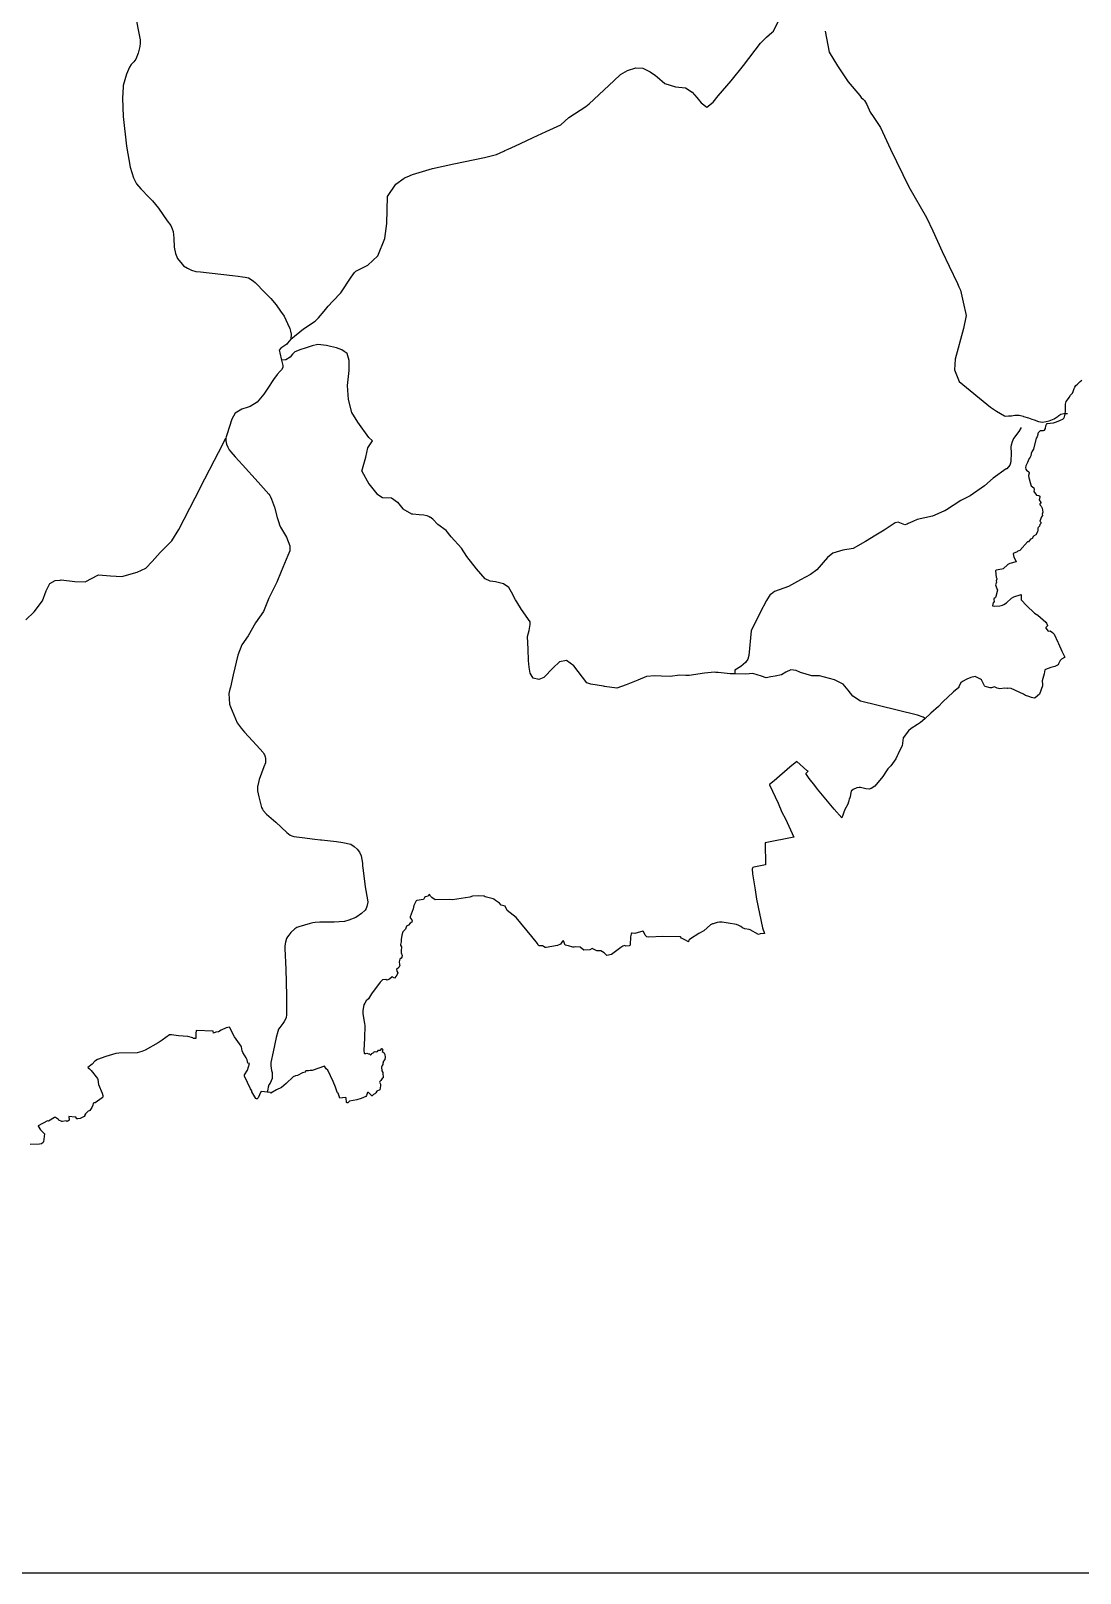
# Model space of a CAD drawing. Extents: x 0 to 452, y 0 to 685.
# Drawn here: x 171.7 to 255.6, y 0 to 123.3 of the extents above; entities that cross this region are included whole.
import ezdxf

# ---------------------------------------------------------------- set-up
doc = ezdxf.new("R2010")
doc.units = 0
doc.layers.get('0').update_dxf_attribs({"linetype": 'CONTINUOUS'})

msp = doc.modelspace()

# ---------------------------------------------------------------- linework, layer by layer
at = {"color": 7}
msp.add_lwpolyline([(0, 684.671111), (451.555556, 684.671111), (451.555556, 0), (0, 0), (0, 684.671111)], close=True, dxfattribs=at)
at = {"color": 2}
for points in [[(179.992734, 124.743325), (180.408351, 122.596892), (180.410556, 122.330104), (180.389609, 122.041267), (180.265035, 121.517613), (180.059983, 121.04026), (179.896823, 120.836311), (179.686259, 120.621337), (179.560582, 120.40967), (179.325764, 119.829792), (179.053463, 118.931311), (179.045747, 118.827682), (178.99283, 117.913767), (179.057873, 116.467378), (179.308125, 114.075104), (179.616806, 112.392795), (179.885799, 111.545026), (180.122821, 111.066571), (180.471189, 110.677413), (180.675139, 110.448107), (180.917674, 110.20447), (181.411563, 109.714991), (181.88671, 109.124088), (182.576832, 108.121979), (182.855747, 107.731719), (182.979219, 107.468238), (183.055287, 107.265391), (183.081745, 106.994193), (183.094974, 106.721892), (183.135764, 106.000903), (183.247109, 105.512526), (183.408064, 105.102422), (183.772969, 104.641606), (183.871085, 104.517031), (184.188585, 104.324106), (184.511597, 104.165356), (184.86658, 104.076059), (185.238099, 104.024245)], [(210.817795, 114.301102), (211.843056, 114.775148), (212.891467, 115.261319), (214.0402, 115.792691), (214.682917, 116.374774), (216.055443, 117.242387), (216.326641, 117.459566), (218.302196, 119.311649), (218.822543, 119.800026), (219.38809, 120.134062), (220.047344, 120.343524), (220.605174, 120.311554), (221.193872, 120.032639), (221.634844, 119.723958), (221.768238, 119.630252), (222.356936, 119.10329), (223.210217, 118.838707), (224.016094, 118.738385), (224.543056, 118.405451), (224.931111, 117.986528), (225.279479, 117.55217), (225.721554, 117.213724), (226.233082, 117.599575), (226.635469, 118.095668), (227.682778, 119.319366), (228.651814, 120.544167), (230.023238, 122.327899), (230.501693, 122.806354), (230.911797, 123.162439), (231.052908, 123.284809), (231.728698, 124.637491)], [(235.182613, 123.288116), (235.510035, 121.596988), (236.168186, 120.511094), (237.035799, 119.231172), (237.959636, 118.140868), (238.064366, 117.975503), (238.222014, 117.850929), (238.335564, 117.720842), (238.514158, 117.407752), (238.80079, 116.801415), (239.022379, 116.465174), (239.613281, 115.571102), (240.408134, 113.846901), (241.880981, 110.842778), (243.288785, 108.376641), (243.789288, 107.307283), (244.555477, 105.669071), (245.112205, 104.480651), (245.763741, 103.090486), (245.878394, 102.846849), (246.008481, 102.567934), (246.227865, 101.607717), (246.473707, 100.53395), (246.260937, 99.506484), (245.58184, 97.064601), (245.524514, 96.192578), (245.911467, 95.28197), (248.41178, 93.208299), (248.900156, 92.907335), (249.540668, 92.512665), (249.602405, 92.492821), (249.844939, 92.517075), (250.077552, 92.517075), (250.364184, 92.588732), (250.703733, 92.571094), (251.031155, 92.489514), (251.062023, 92.481797), (251.45559, 92.373759), (251.706944, 92.266823), (251.908689, 92.203984), (252.250443, 92.077205), (252.567943, 92.026493), (252.858984, 92.063976), (253.111441, 92.127917), (253.503906, 92.280052), (253.749748, 92.43329), (253.812587, 92.489514), (253.874323, 92.540226), (253.96803, 92.600859), (254.044097, 92.649366), (254.263481, 92.71)], [(192.461224, 98.654306), (193.47546, 99.484436), (194.39599, 100.09408), (194.677109, 100.352049), (195.130208, 100.904366), (195.452118, 101.297934), (195.817023, 101.685989), (196.45974, 102.367292), (197.273333, 103.62296), (197.56217, 103.970226), (197.661389, 104.088186), (198.606172, 104.576562), (199.428585, 105.312986), (199.970981, 106.693229), (200.141858, 107.910312), (200.198082, 110.072179), (200.845208, 111.053342), (201.536432, 111.537309), (201.557379, 111.546128), (201.773455, 111.638732), (202.192379, 111.818429), (202.714931, 111.979384), (203.784288, 112.289167), (205.505182, 112.677222), (207.954783, 113.165599), (208.900668, 113.413646), (209.503698, 113.692561), (209.583073, 113.728941)], [(209.583073, 113.728941), (209.833325, 113.845799)], [(209.833325, 113.845799), (210.424227, 114.119201)], [(210.424227, 114.119201), (210.817795, 114.301102)], [(185.238099, 104.024245), (187.795738, 103.734306), (188.262066, 103.683594), (188.587283, 103.641701), (188.804462, 103.614141), (188.938958, 103.588785), (189.065738, 103.546892), (189.211259, 103.471927), (189.487969, 103.288924), (189.605929, 103.18309), (190.419523, 102.369496), (190.859393, 101.897656), (191.276111, 101.405972), (191.64763, 100.899957), (191.917726, 100.486545), (192.196641, 99.904462), (192.389566, 99.514201), (192.442483, 99.292613), (192.500912, 99.054488), (192.461224, 98.654306), (192.20546, 98.326884), (192.1327, 98.254123), (191.667474, 97.925599), (191.53849, 97.772361), (191.561641, 97.665425)], [(191.582587, 97.568412), (191.728108, 96.971996), (191.829531, 96.543151), (191.818507, 96.395425), (191.706059, 96.205807), (191.601328, 96.086745), (191.365408, 95.818854), (191.076571, 95.438516), (190.616858, 94.723038), (190.301562, 94.263325), (189.776806, 93.627222), (189.218976, 93.272239), (189.041484, 93.225937), (188.543186, 93.06829), (187.997483, 92.727639), (187.748333, 92.261311), (187.334922, 91.005642), (187.286415, 90.851302), (187.256649, 90.746571), (187.268776, 90.513958), (187.308463, 90.250477), (187.412092, 90.017864), (187.531155, 89.81612), (187.661241, 89.644141), (188.019531, 89.245061), (188.596102, 88.615573)], [(191.561641, 97.665425), (191.582587, 97.568412)], [(198.982101, 90.521675), (198.702083, 90.787361), (197.814627, 92.027595), (197.337274, 92.790477), (197.073793, 93.832274), (196.999931, 94.954549), (197.124505, 96.1573), (197.132222, 96.956562), (196.955833, 97.514392), (196.737552, 97.66322), (196.538012, 97.799922), (196.104757, 97.954262), (195.621893, 98.068915), (195.305495, 98.144982), (194.616476, 98.233177), (194.175504, 98.108602), (193.596727, 97.932213), (193.260486, 97.837405), (192.794158, 97.643377), (192.60013, 97.444939), (192.399488, 97.211224), (192.063247, 97.008377), (191.728108, 96.971996)], [(254.263481, 92.71), (254.565547, 92.717717)], [(250.854766, 91.595443), (250.687196, 91.264713), (250.241814, 90.703576), (250.131571, 90.445607), (250.052196, 90.190946), (250.036762, 90.057552), (250.040069, 89.916441), (250.057708, 89.666189), (250.052196, 89.443498), (250.040069, 88.995912), (250.037865, 88.939687), (250.005894, 88.750069), (249.94967, 88.573681), (249.706033, 88.299175), (249.670755, 88.273819), (248.613524, 87.535191), (247.925608, 86.934366), (246.782387, 86.11967), (246.027222, 85.742639), (244.887309, 85.016137), (244.761632, 84.934557), (244.689974, 84.889357), (243.779366, 84.492482), (242.547951, 84.240026), (242.201788, 84.080174), (241.832474, 83.908194), (241.754201, 83.871814), (241.566788, 83.81559), (241.3, 83.904887), (241.022188, 84.027257), (240.785165, 83.968828), (240.06638, 83.495885), (239.90322, 83.387847), (239.251684, 82.99428), (238.411632, 82.486059), (237.422752, 81.924922), (236.589314, 81.779401), (235.813203, 81.55671), (235.378845, 81.188498), (234.515643, 80.219462), (234.021754, 79.85125), (233.228004, 79.414687), (232.257865, 78.882213), (231.134488, 78.485338), (230.862187, 78.276979), (230.804861, 78.232882), (230.505, 77.748915), (229.981345, 76.808542), (229.264766, 75.345616), (229.08066, 73.359037), (228.993568, 73.059175), (228.828203, 72.816641), (228.44125, 72.487014), (227.976024, 72.187153), (227.966102, 71.886189)], [(185.594184, 87.483377), (186.359271, 88.97276), (186.674566, 89.585712), (187.256649, 90.746571)], [(198.148663, 88.100738), (198.471675, 89.21309), (198.63263, 89.96605), (198.982101, 90.521675)], [(188.596102, 88.615573), (189.856181, 87.219896), (190.70395, 86.258576), (190.774505, 86.159357), (190.835139, 86.054627), (190.926641, 85.860599), (191.009323, 85.645625), (191.154844, 85.21237), (191.377535, 84.407595), (191.49329, 83.998594), (191.551719, 83.811181), (191.627787, 83.630382), (192.113958, 82.811276), (192.253967, 82.483854), (192.370825, 82.129974), (192.389566, 81.91941), (192.389566, 81.733099), (192.229713, 81.370399), (191.701649, 80.069531), (191.345564, 79.239401), (190.708359, 77.952864), (190.594809, 77.668437), (190.275104, 76.87579), (189.639002, 75.982821), (189.041484, 74.933307), (188.536571, 74.211215), (188.234505, 73.391007), (187.853064, 71.809019), (187.634783, 70.835573), (187.573047, 70.662491), (187.492569, 70.331762), (187.56533, 69.485095), (187.643602, 69.262405), (188.161745, 67.989097), (188.478143, 67.54151), (188.744931, 67.247162), (189.715069, 66.202057), (190.244236, 65.615564), (190.288333, 65.556033), (190.313689, 65.502014), (190.354479, 65.429253), (190.415113, 65.262787), (190.440469, 65.1327), (190.445981, 64.982769), (190.426137, 64.790946), (190.314792, 64.463524), (189.927838, 63.439366), (189.825312, 62.980755), (189.807674, 62.891458), (189.802162, 62.804366), (189.793342, 62.556319), (189.890356, 62.074557), (190.125174, 61.205842), (190.195729, 61.069141), (190.261875, 60.961102), (190.505512, 60.68329), (191.249653, 60.029549), (192.145929, 59.206033), (192.413819, 59.006493), (192.551623, 58.942552), (192.692734, 58.886328), (193.371832, 58.802543), (194.39158, 58.668047), (194.825937, 58.636076), (194.91303, 58.632769), (195.632917, 58.554496), (196.113576, 58.498273), (196.60967, 58.412283), (197.252387, 58.287708), (197.524687, 58.10691), (197.758403, 57.893038), (197.945816, 57.637274), (198.086927, 57.344028), (198.180634, 56.754227), (198.20158, 56.5602), (198.20599, 56.515), (198.219219, 56.384913), (198.417656, 54.875686), (198.59184, 53.837196), (198.611684, 53.65309), (198.545538, 53.300312), (198.484905, 53.129436), (198.413247, 52.997144), (198.112283, 52.731458), (197.649262, 52.415061), (197.107969, 52.203394), (196.744167, 52.096458), (196.317526, 52.07), (195.928368, 52.056771), (195.632917, 52.046849), (194.782943, 52.039132), (194.394887, 52.023698), (194.208576, 51.991727), (194.012344, 51.942118), (193.542708, 51.813134), (193.091814, 51.664306), (192.950703, 51.618003), (192.768802, 51.503351), (192.455712, 51.214514), (192.289245, 51.018281), (192.184514, 50.883785), (192.112856, 50.738264), (192.034583, 50.4373), (191.988281, 50.16059), (191.992691, 49.946719), (192.048915, 48.285356), (192.104037, 46.169792), (192.126085, 44.882153), (192.126085, 44.668281), (192.078681, 44.392674), (191.936467, 44.09612), (191.818507, 43.938472), (191.57487, 43.61105), (191.483368, 43.485373), (191.422734, 43.303472), (191.292648, 42.829427), (191.049011, 41.676285), (190.863802, 40.83513), (190.856085, 40.687405), (190.867109, 40.55401), (190.925538, 40.185799), (190.974045, 40.020434), (190.97184, 39.775694), (190.958611, 39.538672), (190.879236, 39.37), (190.800963, 39.172665), (190.708359, 39.030451), (190.652136, 38.86178), (190.628984, 38.693107), (190.609141, 38.563021), (190.633394, 38.441753)], [(198.148663, 88.100738), (198.702083, 87.097526), (199.340391, 86.283932), (199.794592, 86.005017), (200.499045, 85.96092), (200.990729, 85.631293), (201.422882, 85.087795), (202.113004, 84.699739), (202.210018, 84.69092), (202.721545, 84.647925), (203.102986, 84.619262), (203.344418, 84.559731), (203.511988, 84.473741), (203.610104, 84.42303)], [(171.274713, 76.206614), (171.933967, 76.841614), (172.608655, 77.733481), (172.895287, 78.531641), (173.189636, 79.128056), (173.616276, 79.360668), (174.028585, 79.393741), (174.104653, 79.400356), (175.189444, 79.283498), (176.018472, 79.260347), (177.081215, 79.802743), (178.034818, 79.725573), (178.941016, 79.671554), (180.18125, 80.019922), (180.879088, 80.345139), (181.375182, 80.888637), (182.017899, 81.59309), (182.948351, 82.538976), (183.515, 83.438559), (184.811458, 85.96092), (185.594184, 87.483377)], [(227.587969, 71.896111), (226.623342, 71.996432), (226.437031, 72.015174), (226.34112, 72.025095), (225.553984, 71.95454), (224.324774, 71.766024), (224.052474, 71.777049), (223.56079, 71.796892), (222.804523, 71.678932), (222.111094, 71.71862), (221.576415, 71.726337), (220.913854, 71.686649), (220.221528, 71.395607), (219.267925, 71.025191), (218.519375, 70.765017), (217.551441, 70.882977), (217.464349, 70.898412), (216.464444, 71.072595), (216.363021, 71.110078), (216.141432, 71.190556), (215.094123, 72.530009), (214.510937, 72.963264), (213.935469, 72.868455), (213.431658, 72.380078), (212.699644, 71.59184), (212.304974, 71.450729), (211.848568, 71.545538), (211.603828, 71.962257), (211.525556, 72.427482), (211.493585, 72.701988), (211.462717, 72.963264), (211.430747, 73.868359), (211.392162, 74.877083), (211.510122, 75.373177), (211.612648, 75.829583), (211.596111, 76.066606), (210.919219, 77.03454), (210.53888, 77.655208), (210.422023, 77.801832), (210.100113, 78.413681), (209.895061, 78.799531), (209.47724, 79.106007), (208.823498, 79.263655), (208.399062, 79.303342), (207.988958, 79.500677), (207.312066, 80.287812), (206.548082, 81.272283), (206.106007, 81.942561), (205.29572, 82.847656), (204.877899, 83.368003), (204.208724, 83.848663), (203.806337, 84.257665), (203.610104, 84.42303)], [(243.176337, 68.314314), (243.023099, 68.436684), (242.567795, 68.602049), (240.940608, 68.998924), (238.013655, 69.715503), (237.394088, 70.123403), (237.019262, 70.582014), (236.61908, 71.072595), (235.931163, 71.420963), (234.739436, 71.731849), (234.128689, 71.75059), (233.20816, 72.003047), (232.878533, 72.177231), (232.439766, 72.219123), (232.043993, 72.03612), (231.69342, 71.831068), (231.195122, 71.698776), (230.853368, 71.644757), (230.477439, 71.585226), (230.095998, 71.703186), (229.409184, 71.931389), (228.823793, 71.863038), (227.966102, 71.886189), (227.587969, 71.896111)]]:
    msp.add_lwpolyline(points, dxfattribs=at)
at = {"color": 7}
for points in [[(252.402578, 91.341884), (252.446675, 91.35401), (252.495182, 91.35842), (252.659444, 91.355113), (252.735512, 91.388186), (252.809375, 91.510556), (252.840243, 91.728837), (252.879931, 91.837977), (252.954896, 91.903021), (253.176484, 91.927274), (253.449887, 91.976884), (253.60974, 92.025391), (253.945981, 92.162092), (254.065043, 92.215009), (254.185208, 92.263516), (254.275608, 92.343993), (254.323012, 92.454236), (254.378134, 92.650469), (254.39908, 92.922769), (254.402387, 93.185148), (254.415616, 93.449731), (254.433255, 93.558871), (254.474045, 93.669114), (254.558932, 93.801406), (254.714375, 93.994332), (254.815799, 94.167413), (254.973446, 94.340495), (255.03408, 94.46066), (255.096918, 94.714219), (255.14322, 94.824462), (255.234722, 94.93691), (255.357092, 95.053767), (255.568759, 95.262127), (255.721997, 95.36796)], [(252.402578, 91.341884), (252.223984, 91.152266), (252.198629, 91.100451), (252.195321, 91.024384), (252.13579, 90.84579), (252.067439, 90.743264), (251.848056, 89.870139), (251.730095, 89.68934), (251.656233, 89.505234), (251.628672, 89.317821), (251.590087, 89.2175), (251.499687, 89.113871), (251.412595, 88.926458), (251.380625, 88.788655), (251.248333, 88.521866), (251.211953, 88.360912), (251.235104, 88.257283), (251.294636, 88.174601), (251.469922, 88.051128), (251.499687, 87.998212), (251.502995, 87.936476), (251.457795, 87.755677), (251.476537, 87.558342), (251.514019, 87.487787), (251.594497, 87.202257), (251.628672, 87.002717), (251.661745, 86.927752), (251.867899, 86.761285), (251.907587, 86.640017), (251.869002, 86.47796), (252.085078, 86.193533), (252.270287, 86.152743), (252.344149, 86.105338), (252.3673, 86.045807), (252.313281, 85.796658), (252.429037, 85.586094), (252.425729, 85.541996), (252.368403, 85.490182), (252.358481, 85.449392), (252.378325, 85.387656), (252.467622, 85.304974), (252.53046, 85.155043), (252.585582, 84.8177), (252.549201, 84.663359), (252.561328, 84.547604), (252.479748, 84.441771), (252.343047, 84.114349), (252.441163, 84.016232), (252.441163, 83.922526), (252.358481, 83.823307), (252.329818, 83.69322), (252.225087, 83.588489), (252.201936, 83.531163), (252.207448, 83.395564), (252.164453, 83.245634), (252.032162, 83.02184), (251.837031, 82.910495), (251.731198, 82.726389), (251.685998, 82.686701), (251.615443, 82.665755), (251.461102, 82.462908), (251.37842, 82.458498), (250.753342, 81.745226), (250.596797, 81.717665), (250.546085, 81.654826), (250.228585, 81.522535), (250.219766, 81.489462), (250.273785, 81.233698), (250.46671, 80.874306), (250.456788, 80.847847), (249.944158, 80.727682), (249.787613, 80.633976), (249.424913, 80.301042), (249.325694, 80.260252), (248.851649, 80.187491), (248.80204, 80.144496), (248.873698, 79.632969), (248.929922, 79.515009), (248.923307, 79.460989), (248.859366, 79.340825), (248.881415, 79.21625), (248.815269, 79.018915), (248.857162, 78.849141), (248.967405, 78.586762), (248.839523, 78.067517), (248.807552, 78.006884), (248.671953, 77.884514), (248.700616, 77.638672), (248.628958, 77.589062), (248.558403, 77.335503), (248.700616, 77.303533), (249.154818, 77.34322), (249.370894, 77.397239), (249.47342, 77.443542), (249.68178, 77.58355), (250.088576, 77.936328), (250.287014, 78.044366), (250.875712, 78.247213), (250.873507, 77.809549), (251.288021, 77.358655), (251.928533, 76.75783), (252.184297, 76.588056), (252.836936, 76.035738), (252.899774, 75.95526), (252.976944, 75.76454), (252.972535, 75.729262), (252.838038, 75.592561), (252.829219, 75.556181), (253.032066, 75.301519), (253.193021, 75.340104), (253.368307, 75.2023), (253.510521, 75.05678), (253.781719, 74.418472), (253.847865, 74.33579), (254.116858, 73.706302), (254.363802, 73.241076), (254.339549, 73.198082), (254.097014, 73.05697), (253.990078, 72.955547), (253.868811, 72.744982), (253.858889, 72.684349), (253.814792, 72.63033), (253.56013, 72.473785), (253.248143, 72.408741), (252.801658, 72.244479), (252.750946, 72.210304), (252.696927, 71.902726), (252.550304, 71.328359), (252.574557, 71.03842), (252.561328, 70.935894), (252.319896, 70.261207)], [(252.319896, 70.261207), (251.970425, 69.974575), (251.902075, 69.955833), (251.692613, 69.998828), (251.477639, 70.09033), (251.220773, 70.154271), (251.045486, 70.265616), (250.066528, 70.71651), (249.767769, 70.742969), (249.739106, 70.727535), (249.545078, 70.742969), (249.149306, 70.709896), (248.943151, 70.749583), (248.723768, 70.855417), (248.48895, 70.778246), (248.393038, 70.767222), (247.991754, 70.895104), (247.942144, 70.943611), (247.68638, 71.406632), (247.619132, 71.462856), (247.186979, 71.683342), (246.847431, 71.602864), (246.526623, 71.47829), (246.17605, 71.27875), (246.048168, 71.172917), (245.872882, 70.894002), (245.866268, 70.810217), (245.447344, 70.460746), (245.433012, 70.428776), (245.421988, 70.437595), (244.602882, 69.661484), (244.241285, 69.277838), (243.628333, 68.750877), (243.155391, 68.29447), (242.818047, 68.010043), (242.578819, 67.838064), (242.05737, 67.529384), (241.866649, 67.34638), (241.41796, 66.791857), (241.356224, 66.142526), (241.031007, 65.528472), (241.02329, 65.466736), (241.003446, 65.459019), (240.958247, 65.337752), (240.829262, 65.108446), (240.441207, 64.537387), (240.204184, 64.291545), (240.085122, 64.136102), (239.79849, 63.677491), (239.171207, 62.913507), (238.861424, 62.732708), (238.718108, 62.678689), (238.448012, 62.698533), (238.009245, 62.802162), (237.897899, 62.810981), (237.723715, 62.784523), (237.421649, 62.656641), (237.272821, 62.524349), (237.150451, 61.964314), (237.109662, 61.918012), (237.086511, 61.706345), (237.052335, 61.67217), (237.001623, 61.473732), (236.754679, 61.061424), (236.534193, 60.394453), (235.9025, 61.083472), (234.575174, 62.666562), (234.364609, 62.965321), (233.898281, 63.535278), (233.64803, 63.93105), (233.824418, 64.116259), (233.710868, 64.177995), (232.935859, 64.885755), (232.363698, 64.444783), (231.112439, 63.355582), (230.732101, 63.057925), (230.733203, 63.027057), (231.426632, 61.552005), (231.727595, 60.848655), (232.01533, 60.297439), (232.683403, 58.849948), (230.379323, 58.381415), (230.410191, 56.630755), (229.47533, 56.448854), (229.410287, 56.409167), (229.36178, 56.302231), (229.376111, 55.91638), (229.605417, 54.625434), (229.705738, 53.88901), (230.18309, 51.591545), (230.336328, 51.136241), (229.99678, 51.098759), (229.864488, 51.063481), (229.20303, 51.428385), (229.099401, 51.463663), (228.776389, 51.519887), (228.581259, 51.579418), (228.443455, 51.694071), (228.27809, 51.780061), (228.096189, 51.845104), (227.442448, 51.974088), (226.946354, 52.050156), (226.742405, 52.045746), (226.549479, 52.007162), (226.238594, 51.899123), (226.185677, 51.902431), (226.025825, 51.828568), (225.475712, 51.34901), (225.090963, 51.148368), (224.422891, 50.719523), (224.325877, 50.634635), (224.266345, 50.536519), (224.259731, 50.4825)], [(224.259731, 50.4825), (223.973099, 50.629123), (223.709618, 50.766927), (223.622526, 50.861736), (222.202595, 50.891502), (221.054965, 50.839687), (220.940312, 50.87717), (220.845504, 50.946623), (220.796997, 51.008359), (220.659193, 51.309323), (220.616198, 51.337986), (219.958047, 51.150573), (219.752995, 51.166007), (219.708898, 51.151675), (219.66921, 51.097656), (219.616293, 50.873863), (219.589835, 50.232248), (219.572196, 50.168307), (219.529201, 50.141849), (219.237057, 50.13303), (219.141146, 50.172717), (219.008854, 50.117595), (218.855616, 50.021684), (218.092734, 49.44842), (217.717908, 49.389991), (217.522778, 49.584019), (217.262604, 49.742769), (216.923056, 49.746076), (216.550434, 49.944514), (216.367431, 49.823246), (215.892283, 49.797891), (215.589115, 50.040425), (215.230825, 50.065781), (215.121684, 50.04263), (215.014748, 50.056962), (214.656458, 50.162795), (214.397387, 50.198073), (214.273915, 50.554158), (214.186823, 50.515573), (214.023663, 50.280755), (213.773412, 50.188151), (212.869418, 50.013967), (212.812092, 50.019479), (212.59822, 50.157283), (212.324818, 50.148463), (212.233316, 50.214609), (212.181502, 50.335877), (211.737222, 50.902526), (210.468325, 52.418368), (209.768281, 52.985017), (209.588585, 53.311337), (209.27329, 53.416068), (209.147613, 53.565998), (208.819088, 53.780972), (208.702231, 53.884601), (208.63388, 53.917674), (208.416701, 53.952951), (207.99447, 54.066502), (207.918403, 54.111701), (207.507196, 54.150287), (206.979132, 54.13375), (206.766363, 54.045556), (205.39053, 53.831684), (205.118229, 53.866962), (204.014696, 53.82066), (203.745703, 54.024609), (203.642075, 54.127135), (203.567109, 54.235174), (203.514193, 54.262734), (203.477812, 54.180052), (203.40395, 54.12934), (203.237483, 54.063194), (203.150391, 54.003663), (203.083143, 53.844913), (202.534132, 53.785382), (202.481215, 53.749002), (202.293802, 53.38079), (202.256319, 53.120616), (201.993941, 52.474592), (202.013785, 52.39191), (202.150486, 52.219931), (202.172535, 52.140556), (202.130643, 52.050156), (201.995043, 51.959757), (201.873776, 51.805417), (201.713924, 51.726042), (201.635651, 51.485712), (201.489028, 51.364444), (201.423984, 51.258611), (201.350122, 51.017179), (201.283976, 50.651172), (201.277361, 50.468168), (201.218932, 50.252092), (201.223342, 50.211302), (201.303819, 50.075703), (201.271849, 49.763715), (201.281771, 49.600556), (201.353429, 49.385582), (201.339097, 49.24888), (201.297205, 49.178325), (201.180347, 49.082413), (201.124123, 48.879566), (201.138455, 48.648056), (201.178143, 48.5775), (201.110894, 48.427569), (200.920174, 48.26441), (200.94112, 48.117787), (201.020495, 47.988802), (201.002856, 47.90171), (200.892613, 47.724219), (200.740477, 47.556649), (200.557474, 47.686736), (200.354627, 47.489401), (200.128629, 47.411128), (200.052561, 47.450816), (199.792387, 47.438689), (199.610486, 47.249071), (198.911545, 46.305391), (198.670113, 45.921745), (198.490417, 45.75638), (198.373559, 45.577787), (198.305208, 45.426753), (198.225833, 44.990191), (198.220321, 44.705764), (198.361432, 43.948394), (198.374662, 43.792951), (198.365842, 42.769896), (198.307413, 41.790937), (198.333872, 41.581476), (198.35592, 41.543993), (198.46947, 41.538481), (198.535616, 41.581476), (198.684444, 41.513125), (198.763819, 41.51092), (198.826658, 41.431545), (198.863038, 41.437057), (198.915955, 41.480052), (198.942413, 41.545095), (199.109983, 41.616753), (199.137543, 41.675182), (199.202587, 41.693924), (199.331571, 41.666363), (199.378976, 41.693924), (199.47599, 41.819601), (199.631432, 41.812986), (199.729549, 41.954097), (199.759314, 41.934253), (199.806719, 41.848264), (199.803412, 41.793142), (199.760417, 41.711562), (199.890504, 41.613446), (199.978698, 41.453594), (199.999644, 41.24303), (199.968776, 41.07546), (199.841997, 40.914505), (199.844201, 40.834028), (199.811129, 40.733707), (199.817743, 40.652127), (199.759314, 40.597005), (199.715217, 40.456996), (199.730651, 40.153828), (199.811129, 40.022639), (199.845304, 39.600408), (199.765929, 39.546389), (199.657891, 39.37441), (199.568594, 39.309366), (199.556467, 39.253142), (199.632535, 39.085573), (199.644662, 38.96651), (199.584028, 38.647908), (199.345903, 38.529948), (199.269835, 38.405373), (199.183845, 38.316076), (199.061476, 38.255443), (198.966667, 38.150712), (198.934696, 38.147405)], [(198.934696, 38.147405), (198.796893, 38.288516), (198.699879, 38.41309), (198.661293, 38.435139), (198.599557, 38.420807), (198.51467, 38.173863), (198.448524, 38.094488), (198.090234, 37.946762), (197.727535, 37.853056), (197.148759, 37.739505), (197.007648, 37.599496), (196.953629, 37.596189), (196.924965, 37.627057), (196.875356, 37.990859), (196.812518, 38.015113), (196.588724, 38.012908), (196.392491, 37.984245), (196.245868, 38.370095), (196.187439, 38.405373), (196.159879, 38.447266), (196.039713, 38.846345), (195.846788, 39.307162), (195.42566, 40.207847), (195.284549, 40.323602), (195.165486, 40.534167), (194.160069, 40.178082), (194.018958, 40.183594), (193.867925, 40.161545), (193.662873, 40.164852), (193.573576, 40.063429), (193.387266, 39.998385), (193.00803, 39.793333), (192.834948, 39.766875), (192.647535, 39.666554), (192.088602, 39.145104), (191.704957, 38.826502), (191.313594, 38.640191), (190.857187, 38.366788), (190.796554, 38.4175), (190.103125, 38.503489), (190.070052, 38.473724), (189.841849, 37.993064), (189.766884, 37.932431), (189.708455, 37.923611), (189.66546, 37.950069), (189.353472, 38.484748), (189.332526, 38.564123), (189.231102, 38.712951), (188.766979, 39.739314), (188.743828, 39.835226), (188.99408, 40.215564), (189.150625, 40.754653), (189.020538, 40.768984), (188.962109, 41.040182), (188.900373, 41.186806), (188.622561, 41.626675), (188.568542, 41.749045), (188.512318, 42.06434), (188.484757, 42.134896), (187.950078, 42.886753), (187.545486, 43.643021), (187.282005, 43.596719), (186.887335, 43.418125), (186.691102, 43.288038), (186.455182, 43.25276), (186.277691, 43.162361), (186.255643, 43.340955), (184.884219, 43.393871), (184.875399, 43.135903), (184.861068, 42.74454), (184.654913, 42.747847), (184.625148, 42.786432), (184.230477, 42.916519), (183.488542, 42.968333), (182.917483, 43.041094), (182.748811, 43.028967), (182.165625, 42.612248), (181.840408, 42.403889), (180.804123, 41.815191), (180.554974, 41.698333), (180.175738, 41.605729), (178.7073, 41.575963), (178.4802, 41.536276), (177.669913, 41.305868), (176.991918, 41.056719), (176.793481, 40.92553), (176.565278, 40.689609), (176.236754, 40.418412), (176.245573, 40.391953), (176.351406, 40.325807), (176.496927, 40.190208), (177.00184, 39.549696), (177.037118, 39.473628), (177.081215, 39.059114), (177.379974, 38.374505), (177.4373, 38.190399), (177.428481, 38.061415), (177.381076, 38.002986), (176.818837, 37.608316), (176.697569, 37.597292), (176.661189, 37.548785), (176.624809, 37.4198), (176.537717, 37.231285), (176.385582, 36.987648), (176.343689, 36.950165), (176.24888, 36.935833), (176.031701, 36.730781), (175.979887, 36.642587), (175.979887, 36.584158), (175.923663, 36.520217), (175.611675, 36.350443), (175.438594, 36.309653), (175.331658, 36.318472), (175.284254, 36.446354), (175.217005, 36.4673), (174.716502, 36.5125), (174.73855, 36.218151), (174.637127, 36.140981), (174.562162, 36.120035), (174.499323, 36.159722), (174.213793, 36.095781), (174.152057, 36.099088), (173.916137, 36.218151), (173.881962, 36.269965), (173.633915, 36.434227), (173.574384, 36.417691), (173.07829, 36.147595), (173.013247, 36.161927), (172.261389, 35.774974), (172.24816, 35.736389), (172.437778, 35.451962), (172.76079, 35.119028), (172.678108, 34.492847), (172.645035, 34.426701), (172.511641, 34.331892), (172.351788, 34.295512), (171.629696, 34.259132)]]:
    msp.add_lwpolyline(points, dxfattribs=at)

doc.saveas('drawing.dxf')
